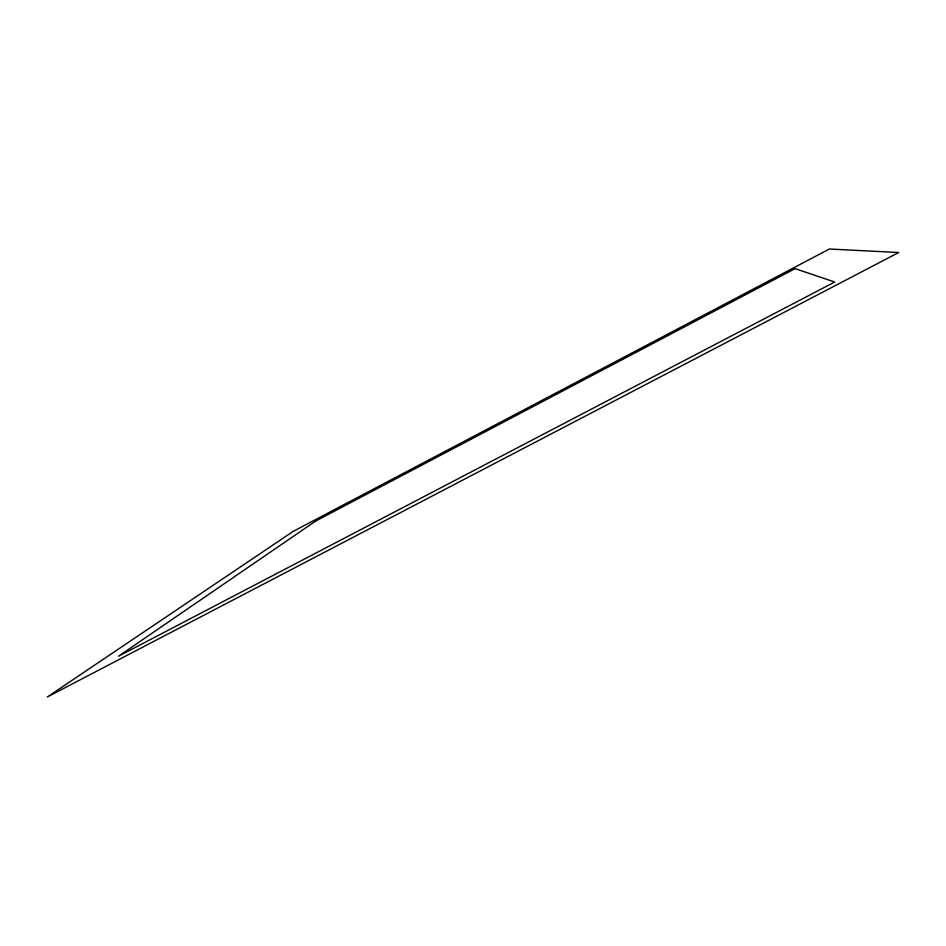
<?xml version="1.0" encoding="UTF-8"?>
<svg xmlns="http://www.w3.org/2000/svg" width="946" height="946" viewBox="0 0 946 946"><rect width="100%" height="100%" fill="white"/><g stroke="black" fill="none" stroke-linecap="round" stroke-linejoin="round"><path stroke-width="1.42" d="M315.858 520.939L118.487 656.217L834.679 282.003L795.101 268.64L315.858 520.939M293.225 531.356L47.3 696.989L898.7 252.511L829.37 249.011L293.225 531.356"/></g></svg>
